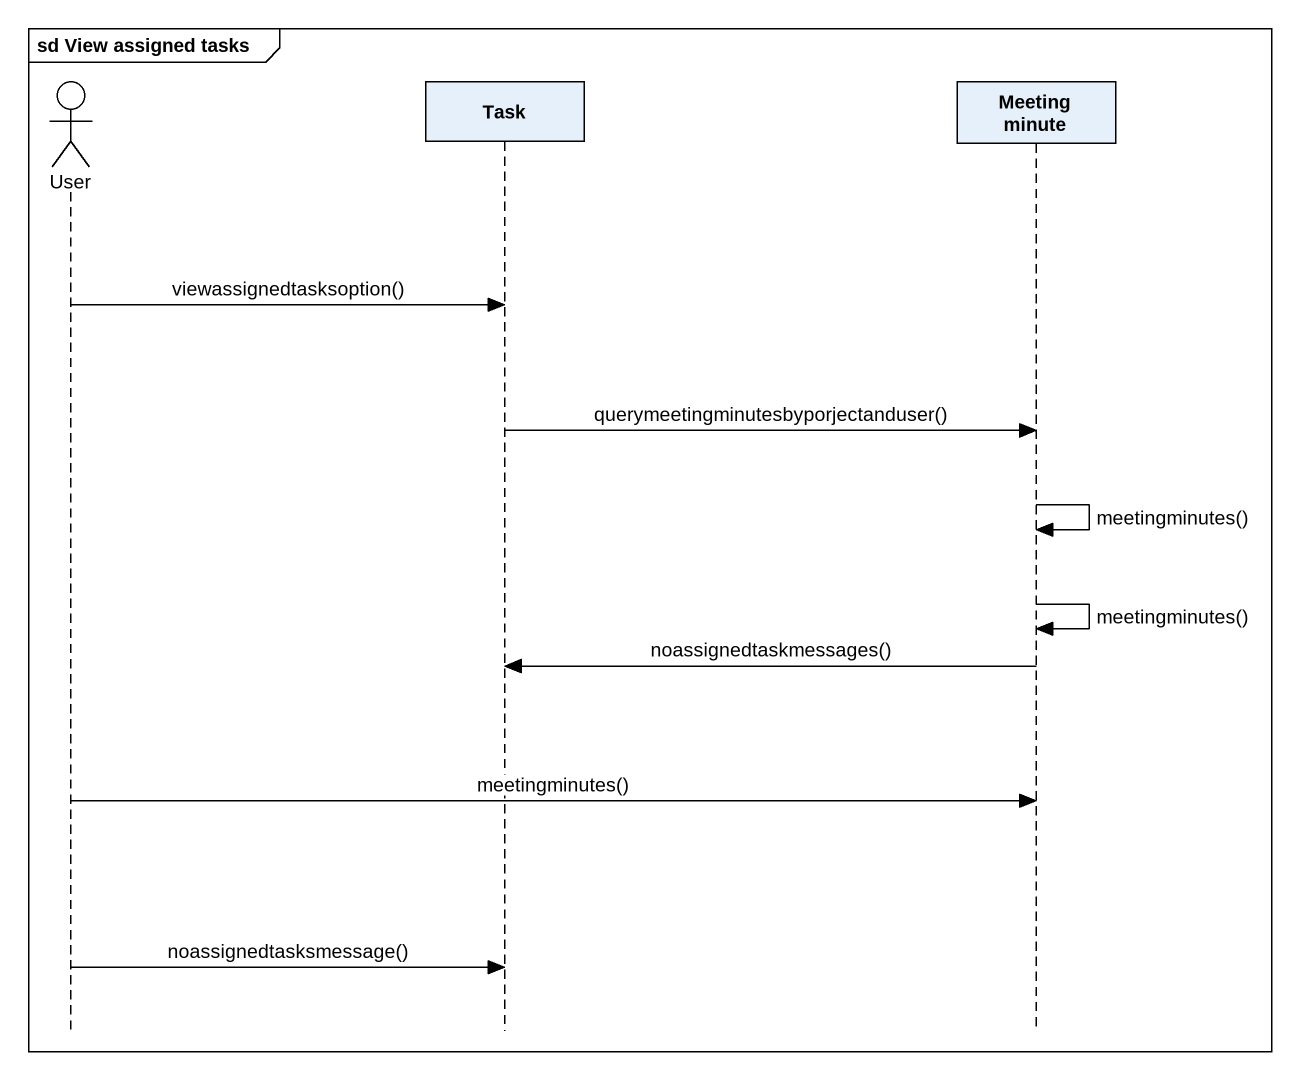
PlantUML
@startuml
mainframe sd View assigned tasks
hide footbox
actor User
participant Task
participant "Meeting minute" as Meeting_minute

User -> Task : viewassignedtasksoption()
Task -> Meeting_minute : querymeetingminutesbyporjectanduser()
Meeting_minute -> Meeting_minute : meetingminutes()
Meeting_minute -> Meeting_minute : meetingminutes()
Meeting_minute -> Task : noassignedtaskmessages()
User -> Meeting_minute : meetingminutes()
User -> Task : noassignedtasksmessage()
@enduml
